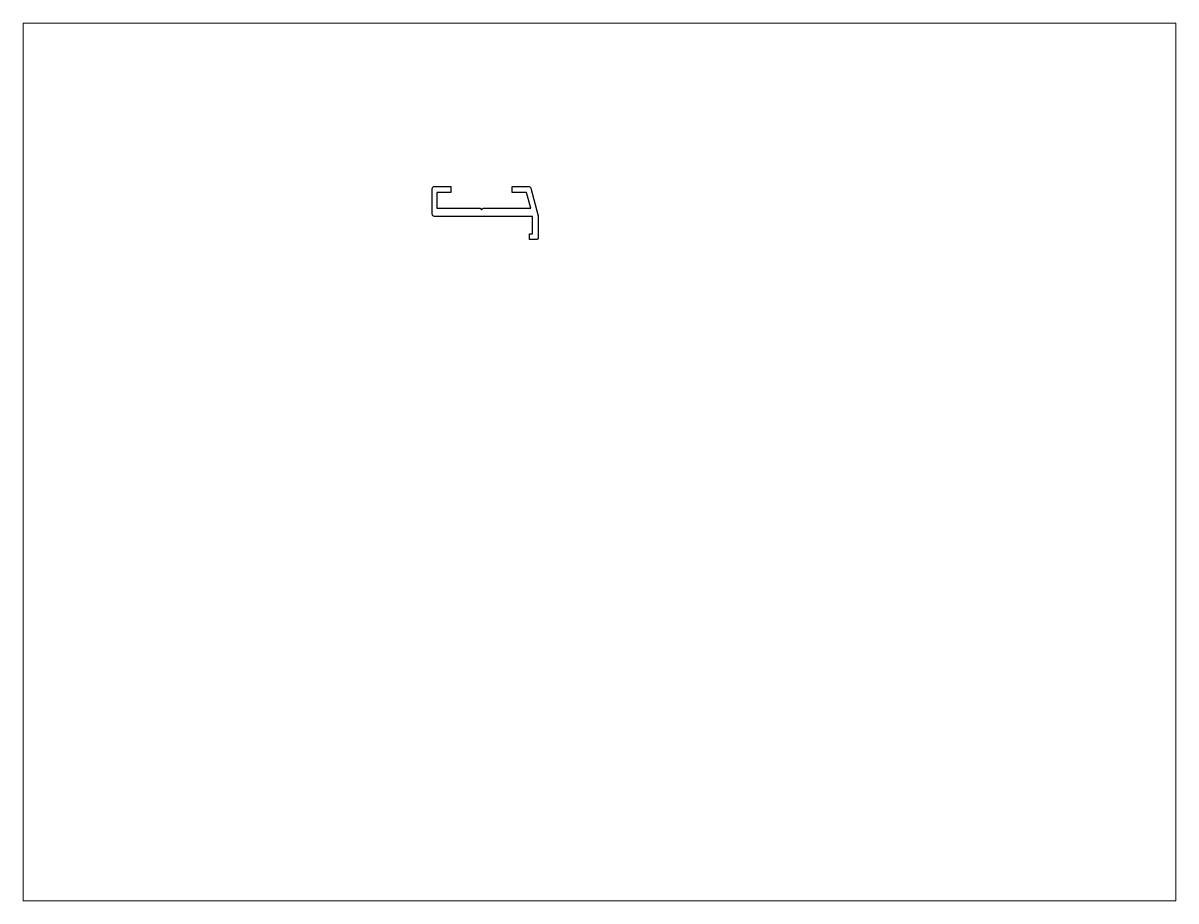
# Paper-space layout 'Layout1' of a CAD drawing. Extents: x 27 to 240, y 20 to 183.
# The model-space entities are those that its viewports show. They can reach past a viewport. Long polylines and large blocks are cut down to what shows.
import ezdxf

# ---------------------------------------------------------------- set-up
doc = ezdxf.new("R2010")
doc.units = 0
doc.header["$LTSCALE"] = 15
doc.layers.get('0').update_dxf_attribs({"linetype": 'CONTINUOUS'})
doc.layers.add('ANA', color=220, linetype='CONTINUOUS')

msp = doc.modelspace()

# ---------------------------------------------------------------- linework, layer by layer
at = {"layer": 'ANA', "color": 0}
msp.add_lwpolyline([(140.79, 220.53), (136.04, 220.53), (136.04, 215.23), (150.54, 215.23), (151.04, 214.73), (151.54, 215.23), (167.5, 215.23), (166.04, 220.53), (161.29, 220.53), (161.29, 222.53), (166.77, 222.53, -0.337492), (167.49, 221.97), (170.04, 212.73), (170.04, 205.48, -0.414214), (169.29, 204.73), (167.04, 204.73), (167.04, 206.73), (168.04, 206.73), (168.04, 212.53), (135.29, 212.53, -0.414214), (134.54, 213.28), (134.54, 221.78, -0.414214), (135.29, 222.53), (140.79, 222.53)], format="xyb", close=True, dxfattribs=at)

psp = doc.layouts.get("Layout1")

# ---------------------------------------------------------------- viewports
at = {"layer": '0', "color": 0, "linetype": 'BYBLOCK', "ltscale": 0.05}
psp.add_viewport(center=(133.35, 101.6), size=(213.36, 162.56), view_center_point=(190.51, 130.3), view_height=293.8955, dxfattribs=at)

doc.saveas('drawing.dxf')
